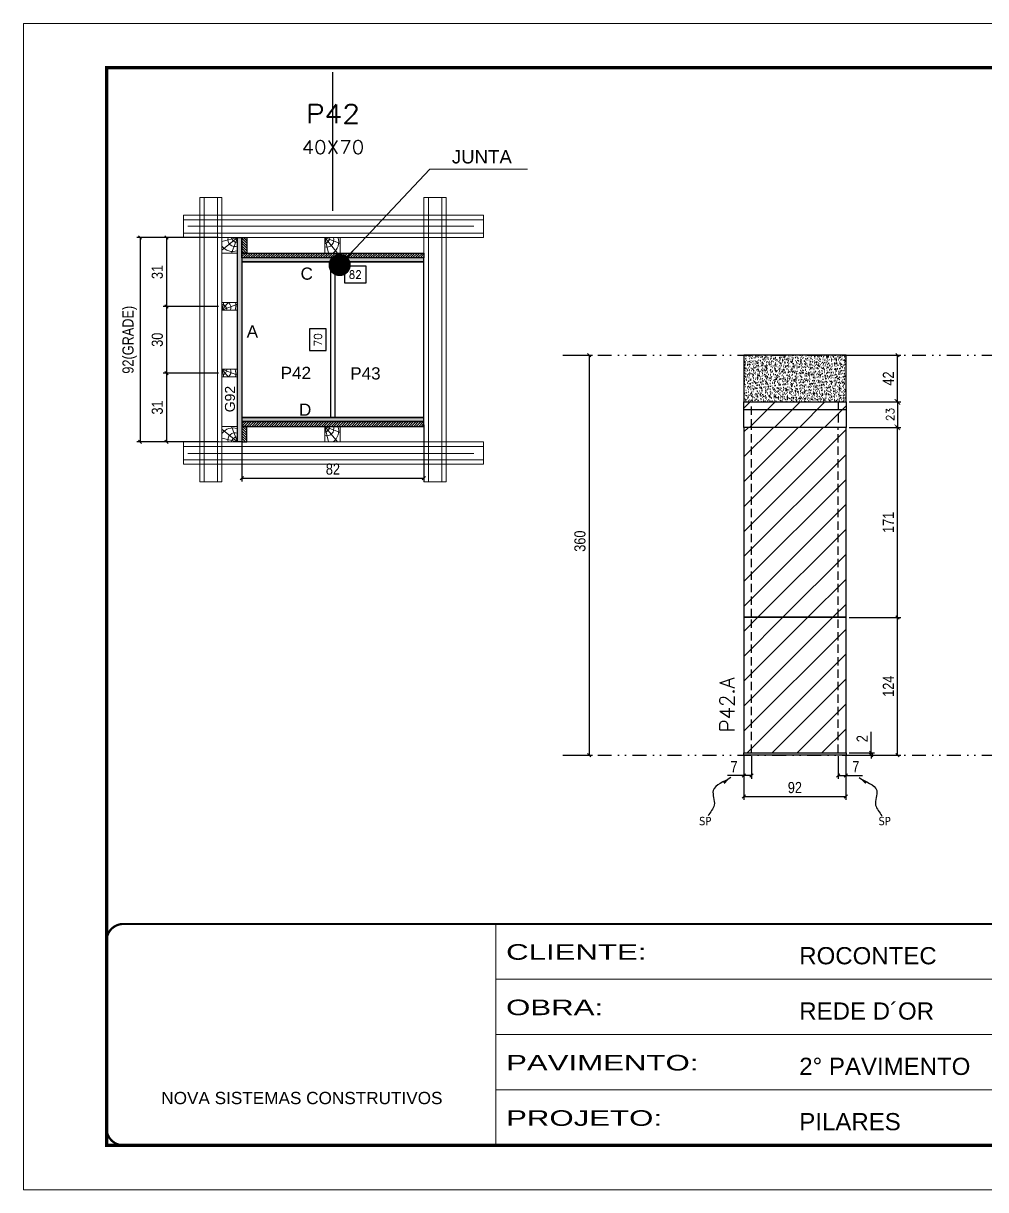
# Model space of a CAD drawing. Extents: x 2949 to 9203, y -16089 to 12527.
# Drawn here: x 4548 to 5414, y -3455 to -2405 of the extents above; entities that cross this region are included whole.
import ezdxf
from ezdxf.enums import TextEntityAlignment as Align

# ---------------------------------------------------------------- set-up
doc = ezdxf.new("R2010")
doc.units = 0
for name, pattern in [('CONTINUO', [0]), ('DASHED', [0.75, 0.5, -0.25]), ('DIVIDE2', [0.625, 0.25, -0.125, 0, -0.125, 0, -0.125]), ('HIDDEN', [0.375, 0.25, -0.125])]:
    doc.linetypes.add(name, pattern=pattern)
for name, color, linetype in [('CHAPA', 1, 'Continuous'), ('COTA', 241, 'Continuous'), ('cotas', 4, 'Continuous'), ('MEIO_PONT', 93, 'Continuous'), ('Nível', 160, 'Continuous'), ('Painéis', 200, 'Continuous'), ('SARR_2.2x7', 40, 'Continuous'), ('SARRAFO', 251, 'Continuous'), ('Sarrafo de Pressão', 42, 'HIDDEN'), ('texto', 7, 'Continuous'), ('Texto de Titulo', 7, 'Continuous'), ('Texto Qtd Sarr', 242, 'Continuous'), ('TEXTO_GERAL', 7, 'Continuous')]:
    doc.layers.add(name, color=color, linetype=linetype)
for name, color, linetype, lineweight in [('Folhas', 255, 'Continuous', 9), ('Hachura', 251, 'Continuous', 9), ('Madeira', 126, 'Continuous', 18), ('Perfil Metálico', 224, 'Continuous', 18), ('SARRAFO DE PRESSAO', 251, 'DASHED', 9), ('Texto Seção', 7, 'Continuous', 15)]:
    doc.layers.add(name, color=color, linetype=linetype, lineweight=lineweight)
doc.styles.add('ARIAL', font='arial.ttf')
doc.styles.add('COTA TECNICA', font='techl___.ttf', dxfattribs={"height": 10})
doc.styles.add('COTA TECNICA 2X', font='techl___.ttf', dxfattribs={"height": 10})
doc.styles.add('COTA TECNICA-50', font='techl___.ttf', dxfattribs={"height": 10})
doc.styles.add('REGUA-120', font='ROMANS.shx', dxfattribs={"height": 15})
doc.styles.add('ROMANS', font='romans.shx')
doc.styles.add('SANSSERIF', font='sas_____.pfb')
doc.styles.get("Standard").update_dxf_attribs({"font": 'arial.ttf'})
doc.styles.add('Tecnologia', font='')
doc.styles.get('Tecnologia').set_extended_font_data('Forgotten Futurist')
doc.dimstyles.new('3x', dxfattribs={"dimtxt": 10, "dimasz": 5, "dimexe": 7, "dimexo": 5, "dimgap": 4, "dimtad": 1, "dimdec": 4, "dimlfac": 0.333333, "dimdsep": 46, "dimtxsty": 'Standard', "dimblk": 'DOT', "dimcen": 0.09, "dimclrd": 1, "dimclre": 1, "dimclrt": 2, "dimadec": 0, "dimazin": 2, "dimtfac": 1, "dimtdec": 4, "dimtmove": 0, "dimatfit": 3, "dimldrblk": 'DOT', "dimfxl": 1, "dimtolj": 1, "dimtzin": 0, "dimlwd": 9, "dimlwe": 9, "dimarcsym": 0})
doc.dimstyles.new('COTA PAINEL-50', dxfattribs={"dimtxt": 10, "dimasz": 3, "dimexe": 3, "dimexo": 3, "dimgap": 3, "dimtad": 1, "dimdec": 1, "dimzin": 12, "dimdsep": 46, "dimtxsty": 'COTA TECNICA-50', "dimblk1": 'OBLIQUE', "dimblk2": 'OBLIQUE', "dimsah": 1, "dimcen": 0.9, "dimclrd": 4, "dimclre": 4, "dimclrt": 240, "dimadec": 1, "dimazin": 3, "dimtfac": 1, "dimtdec": 1, "dimtmove": 0, "dimatfit": 3, "dimfxl": 1, "dimtolj": 1, "dimtzin": 12, "dimarcsym": 0})
doc.dimstyles.new('Cota Paínel', dxfattribs={"dimtxt": 7, "dimasz": 5, "dimexe": 3, "dimexo": 3, "dimgap": 3, "dimtad": 1, "dimdec": 1, "dimzin": 12, "dimdsep": 46, "dimtxsty": 'ROMANS', "dimblk": 'ARCHTICK', "dimcen": 0, "dimclrd": 4, "dimclre": 4, "dimclrt": 1, "dimadec": 1, "dimazin": 3, "dimtfac": 1, "dimtdec": 1, "dimtmove": 0, "dimatfit": 3, "dimldrblk": 'OBLIQUE', "dimfxl": 1, "dimtolj": 1, "dimtzin": 12, "dimarcsym": 0})
doc.dimstyles.new('PAINEL', dxfattribs={"dimtxt": 10, "dimasz": 3, "dimexe": 3, "dimexo": 3, "dimgap": 3, "dimtad": 1, "dimdec": 1, "dimzin": 12, "dimdsep": 46, "dimtxsty": 'COTA TECNICA', "dimblk1": 'OBLIQUE', "dimblk2": 'OBLIQUE', "dimsah": 1, "dimcen": 0.9, "dimclrd": 4, "dimclre": 4, "dimclrt": 240, "dimadec": 1, "dimazin": 3, "dimtfac": 1, "dimtdec": 1, "dimtmove": 0, "dimatfit": 3, "dimfxl": 1, "dimtolj": 1, "dimtzin": 12, "dimarcsym": 0})
doc.dimstyles.new('SECAO PILAR', dxfattribs={"dimtxt": 10, "dimasz": 3, "dimexe": 3, "dimexo": 3, "dimgap": 3, "dimtad": 1, "dimdec": 1, "dimlfac": 0.5, "dimzin": 12, "dimdsep": 46, "dimtxsty": 'COTA TECNICA 2X', "dimblk1": 'OBLIQUE', "dimblk2": 'OBLIQUE', "dimsah": 1, "dimcen": 0.9, "dimclrd": 256, "dimclre": 256, "dimclrt": 256, "dimadec": 1, "dimazin": 3, "dimtfac": 1, "dimtdec": 1, "dimtmove": 0, "dimatfit": 3, "dimfxl": 1, "dimtolj": 1, "dimtzin": 12, "dimarcsym": 0})
doc.dimstyles.new('SECÇÃO 2', dxfattribs={"dimtxt": 7, "dimasz": 6, "dimexe": 0.18, "dimexo": 2, "dimgap": -4, "dimtad": 3, "dimdec": 1, "dimlfac": 0.5, "dimzin": 12, "dimdsep": 46, "dimtxsty": 'ROMANS', "dimblk": 'ARCHTICK', "dimcen": 0.09, "dimse1": 1, "dimse2": 1, "dimsd1": 1, "dimsd2": 1, "dimclrd": 180, "dimclre": 5, "dimclrt": 1, "dimadec": 0, "dimazin": 3, "dimtfac": 1, "dimtdec": 1, "dimtofl": 0, "dimtmove": 0, "dimatfit": 3, "dimldrblk": 'ARCHTICK', "dimfxl": 1, "dimtolj": 1, "dimtzin": 0, "dimarcsym": 0})
doc.dimstyles.get("Standard").update_dxf_attribs({"dimtxt": 0.18, "dimasz": 0.18, "dimexe": 0.18, "dimexo": 0.0625, "dimgap": 0.09, "dimtad": 0, "dimtih": 1, "dimtoh": 1, "dimdec": 4, "dimzin": 0, "dimdsep": 46, "dimtxsty": 'Standard', "dimcen": 0.09, "dimadec": 0, "dimazin": 0, "dimtfac": 1, "dimtdec": 4, "dimtofl": 0, "dimtmove": 0, "dimatfit": 3, "dimfxl": 1, "dimtolj": 1, "dimtzin": 0, "dimarcsym": 0})
pattern_1 = [(45, (-127594.928, -34199.222), (-11.2253202, 11.2253202), [])]
pattern_2 = [(45, (14313.2807, 20128.2445), (-1.12253202, 1.12253202), [])]

# ---------------------------------------------------------------- blocks, each defined once
blk = doc.blocks.new('9999999999')
at = {"color": 30, "linetype": 'CONTINUO'}
for p, q in [((98564.6, 34230.2), (98564.6, 34429.4)), ((98564.6, 34379.6), (99584, 34379.6)), ((98564.6, 34329.8), (99488, 34329.8)), ((98564.6, 34280), (99488, 34280))]:
    blk.add_line(p, q, dxfattribs=at)
at = {"color": 30, "linetype": 'CONTINUO', "const_width": 2}
blk.add_lwpolyline([(99584, 34230.2), (99584, 34414.4, 0.414214), (99569, 34429.4), (98229, 34429.4, 0.414214), (98214, 34414.4), (98214, 34245.2, 0.414214), (98229, 34230.2), (99584, 34230.2)], format="xyb", dxfattribs=at)
at = {"layer": 'Folhas'}
blk.add_lwpolyline([(98139, 34190.2), (99624, 34190.2), (99624, 35240.2), (98139, 35240.2)], close=True, dxfattribs=at)
at = {"layer": 'Folhas', "color": 30, "const_width": 3}
blk.add_lwpolyline([(98214, 34230.2), (99584, 34230.2), (99584, 35200.2), (98214, 35200.2)], close=True, dxfattribs=at)
at = {"color": 7, "linetype": 'Continuous', "ltscale": 5, "style": 'ARIAL'}
for s, height, p in [('ROCONTEC', 15.48, (98837.7, 34393.1)), ('REDE D´OR', 15.48, (98837.7, 34343.3)), ('2° PAVIMENTO', 15.483, (98837.7, 34293.5)), ('NOVA SISTEMAS CONSTRUTIVOS', 11.059, (98263.2, 34267.2)), ('PILARES', 15.48, (98837.7, 34243.7))]:
    blk.add_text(s, height=height, dxfattribs=at).set_placement(p)
at = {"layer": 'Folhas', "color": 7, "style": 'Tecnologia', "width": 1.5}
for s, p in [('CLIENTE:', (98573.7, 34397.2)), ('OBRA:', (98573.7, 34347.3)), ('PAVIMENTO:', (98573.7, 34297.5)), ('PROJETO:', (98573.7, 34247.7))]:
    blk.add_text(s, height=14, dxfattribs=at).set_placement(p)
blk = doc.blocks.new('_Oblique')
at = {"color": 0, "linetype": 'ByBlock', "lineweight": -2}
blk.add_line((-0.5, -0.5), (0.5, 0.5), dxfattribs=at)
blk = doc.blocks.new('*D1886')
at = {"layer": 'cotas', "color": 4, "linetype": 'ByBlock', "lineweight": -2, "transparency": 16777216}
for p, q in [((5036.3, -2703.5), (5060, -2703.5)), ((5057, -2703.5), (5057, -3063.5)), ((5036.3, -3063.5), (5060, -3063.5))]:
    blk.add_line(p, q, dxfattribs=at)
at = {"layer": 'Defpoints', "color": 0, "linetype": 'ByBlock', "transparency": 16777216}
for p in [(5033.3, -2703.5), (5033.3, -3063.5), (5057, -3063.5)]:
    blk.add_point(p, dxfattribs=at)
at = {"layer": 'cotas', "color": 4, "linetype": 'ByBlock', "lineweight": -2, "transparency": 16777216, "xscale": 3, "yscale": 3, "zscale": 3}
for p, rotation in [((5057, -2703.5), 90), ((5057, -3063.5), 270)]:
    blk.add_blockref('_Oblique', p, dxfattribs=dict(at, rotation=rotation))
at = {"layer": 'cotas', "color": 240, "linetype": 'ByBlock', "transparency": 16777216, "insert": (5048.8, -2870.9), "char_height": 10, "attachment_point": 5, "rotation": 90, "style": 'COTA TECNICA'}
blk.add_mtext('\\A1;360', dxfattribs=at)
blk = doc.blocks.new('*D1868')
at = {"layer": 'COTA', "color": 4, "lineweight": -2, "transparency": 16777216}
for p, q in [((5196.3, -3064.5), (5196.3, -3103.9)), ((5288.3, -3064.5), (5288.3, -3103.9)), ((5196.3, -3100.9), (5288.3, -3100.9))]:
    blk.add_line(p, q, dxfattribs=at)
at = {"layer": 'Defpoints', "color": 0, "transparency": 16777216}
for p in [(5196.3, -3061.5), (5288.3, -3061.5), (5288.3, -3100.9)]:
    blk.add_point(p, dxfattribs=at)
at = {"layer": 'COTA', "color": 4, "lineweight": -2, "transparency": 16777216, "xscale": 3, "yscale": 3, "zscale": 3, "rotation": 180}
blk.add_blockref('_Oblique', (5196.3, -3100.9), dxfattribs=at)
at = {"layer": 'COTA', "color": 4, "lineweight": -2, "transparency": 16777216, "xscale": 3, "yscale": 3, "zscale": 3}
blk.add_blockref('_Oblique', (5288.3, -3100.9), dxfattribs=at)
at = {"layer": 'COTA', "color": 240, "transparency": 16777216, "insert": (5242.3, -3092.8), "char_height": 10, "attachment_point": 5, "style": 'COTA TECNICA'}
blk.add_mtext('\\A1;92', dxfattribs=at)
blk = doc.blocks.new('*D1869')
at = {"layer": 'COTA', "color": 4, "lineweight": -2, "transparency": 16777216}
for p, q in [((5291.3, -2703.5), (5337.6, -2703.5)), ((5334.6, -2745.5), (5334.6, -2703.5)), ((5291.3, -2745.5), (5337.6, -2745.5))]:
    blk.add_line(p, q, dxfattribs=at)
at = {"layer": 'Defpoints', "color": 0, "transparency": 16777216}
for p in [(5288.3, -2703.5), (5334.6, -2703.5), (5288.3, -2745.5)]:
    blk.add_point(p, dxfattribs=at)
at = {"layer": 'COTA', "color": 4, "lineweight": -2, "transparency": 16777216, "xscale": 3, "yscale": 3, "zscale": 3}
for p, rotation in [((5334.6, -2703.5), 90), ((5334.6, -2745.5), 270)]:
    blk.add_blockref('_Oblique', p, dxfattribs=dict(at, rotation=rotation))
at = {"layer": 'COTA', "color": 240, "transparency": 16777216, "insert": (5326.5, -2724.5), "char_height": 10, "attachment_point": 5, "rotation": 90, "style": 'COTA TECNICA'}
blk.add_mtext('\\A1;42', dxfattribs=at)
blk = doc.blocks.new('*D1870')
at = {"layer": 'COTA', "color": 4, "lineweight": -2, "transparency": 16777216}
for p, q in [((5203.3, -3064.5), (5203.3, -3085)), ((5196.3, -3066.5), (5196.3, -3085)), ((5196.3, -3082), (5181.6, -3082)), ((5203.3, -3082), (5196.3, -3082))]:
    blk.add_line(p, q, dxfattribs=at)
at = {"layer": 'Defpoints', "color": 0, "transparency": 16777216}
for p in [(5196.3, -3063.5), (5203.3, -3061.5), (5196.3, -3082)]:
    blk.add_point(p, dxfattribs=at)
at = {"layer": 'COTA', "color": 4, "lineweight": -2, "transparency": 16777216, "xscale": 3, "yscale": 3, "zscale": 3, "rotation": 180}
blk.add_blockref('_Oblique', (5196.3, -3082), dxfattribs=at)
at = {"layer": 'COTA', "color": 4, "lineweight": -2, "transparency": 16777216, "xscale": 3, "yscale": 3, "zscale": 3}
blk.add_blockref('_Oblique', (5203.3, -3082), dxfattribs=at)
at = {"layer": 'COTA', "color": 240, "transparency": 16777216, "insert": (5187.5, -3073.9), "char_height": 10, "attachment_point": 5, "style": 'COTA TECNICA-50'}
blk.add_mtext('\\A1;7', dxfattribs=at)
blk = doc.blocks.new('*D1871')
at = {"layer": 'COTA', "color": 4, "lineweight": -2, "transparency": 16777216}
for p, q in [((5281.3, -3064.5), (5281.3, -3085)), ((5288.3, -3066.5), (5288.3, -3085)), ((5281.3, -3082), (5288.3, -3082)), ((5288.3, -3082), (5303.1, -3082))]:
    blk.add_line(p, q, dxfattribs=at)
at = {"layer": 'Defpoints', "color": 0, "transparency": 16777216}
for p in [(5281.3, -3061.5), (5288.3, -3063.5), (5288.3, -3082)]:
    blk.add_point(p, dxfattribs=at)
at = {"layer": 'COTA', "color": 4, "lineweight": -2, "transparency": 16777216, "xscale": 3, "yscale": 3, "zscale": 3, "rotation": 180}
blk.add_blockref('_Oblique', (5281.3, -3082), dxfattribs=at)
at = {"layer": 'COTA', "color": 4, "lineweight": -2, "transparency": 16777216, "xscale": 3, "yscale": 3, "zscale": 3}
blk.add_blockref('_Oblique', (5288.3, -3082), dxfattribs=at)
at = {"layer": 'COTA', "color": 240, "transparency": 16777216, "insert": (5297.2, -3073.9), "char_height": 10, "attachment_point": 5, "style": 'COTA TECNICA-50'}
blk.add_mtext('\\A1;7', dxfattribs=at)
blk = doc.blocks.new('*D1872')
at = {"layer": 'COTA', "color": 4, "lineweight": -2, "transparency": 16777216}
for p, q in [((5291.3, -2939.5), (5337.6, -2939.5)), ((5334.6, -3063.5), (5334.6, -2939.5)), ((5291.3, -3063.5), (5337.6, -3063.5))]:
    blk.add_line(p, q, dxfattribs=at)
at = {"layer": 'Defpoints', "color": 0, "transparency": 16777216}
for p in [(5288.3, -2939.5), (5334.6, -2939.5), (5288.3, -3063.5)]:
    blk.add_point(p, dxfattribs=at)
at = {"layer": 'COTA', "color": 4, "lineweight": -2, "transparency": 16777216, "xscale": 3, "yscale": 3, "zscale": 3}
for p, rotation in [((5334.6, -2939.5), 90), ((5334.6, -3063.5), 270)]:
    blk.add_blockref('_Oblique', p, dxfattribs=dict(at, rotation=rotation))
at = {"layer": 'COTA', "color": 240, "transparency": 16777216, "insert": (5326.5, -3001.5), "char_height": 10, "attachment_point": 5, "rotation": 90, "style": 'COTA TECNICA-50'}
blk.add_mtext('\\A1;124', dxfattribs=at)
blk = doc.blocks.new('*D1873')
at = {"layer": 'COTA', "color": 4, "lineweight": -2, "transparency": 16777216}
for p, q in [((5310.9, -3061.5), (5310.9, -3042.7)), ((5291.3, -3061.5), (5313.9, -3061.5)), ((5291.3, -3063.5), (5313.9, -3063.5)), ((5310.9, -3063.5), (5310.9, -3061.5)), ((5310.9, -3063.5), (5310.9, -3066.5))]:
    blk.add_line(p, q, dxfattribs=at)
at = {"layer": 'Defpoints', "color": 0, "transparency": 16777216}
for p in [(5288.3, -3061.5), (5288.3, -3063.5), (5310.9, -3063.5)]:
    blk.add_point(p, dxfattribs=at)
at = {"layer": 'COTA', "color": 4, "lineweight": -2, "transparency": 16777216, "xscale": 3, "yscale": 3, "zscale": 3}
for p, rotation in [((5310.9, -3061.5), 270), ((5310.9, -3063.5), 90)]:
    blk.add_blockref('_Oblique', p, dxfattribs=dict(at, rotation=rotation))
at = {"layer": 'COTA', "color": 240, "transparency": 16777216, "insert": (5302.9, -3048.7), "char_height": 10, "attachment_point": 5, "rotation": 90, "style": 'COTA TECNICA-50'}
blk.add_mtext('\\A1;2', dxfattribs=at)
blk = doc.blocks.new('*D1874')
at = {"layer": 'COTA', "color": 180, "lineweight": -2, "transparency": 16777216}
for p, q in [((4820.3, -2679.9), (4805.3, -2679.9)), ((4805.3, -2679.9), (4805.3, -2699.2)), ((4820.3, -2699.2), (4820.3, -2679.9)), ((4805.3, -2699.2), (4820.3, -2699.2))]:
    blk.add_line(p, q, dxfattribs=at)
at = {"layer": 'Defpoints', "color": 0, "transparency": 16777216}
for p in [(4744.3, -2619.6), (4744.3, -2759.6), (4824.3, -2759.6)]:
    blk.add_point(p, dxfattribs=at)
at = {"layer": 'COTA', "color": 1, "transparency": 16777216, "insert": (4812.8, -2689.6), "char_height": 7, "attachment_point": 5, "rotation": 90, "style": 'ROMANS'}
blk.add_mtext('\\A1;70', dxfattribs=at)
blk = doc.blocks.new('_ArchTick')
at = {"color": 0, "linetype": 'ByBlock', "const_width": 0.15}
blk.add_lwpolyline([(-0.5, -0.5), (0.5, 0.5)], dxfattribs=at)
blk = doc.blocks.new('*D1875')
at = {"layer": 'COTA', "color": 180, "lineweight": -2, "transparency": 16777216}
for p, q in [((4856.2, -2623.4), (4836.8, -2623.4)), ((4836.8, -2623.4), (4836.8, -2638.4)), ((4856.2, -2638.4), (4856.2, -2623.4)), ((4836.8, -2638.4), (4856.2, -2638.4))]:
    blk.add_line(p, q, dxfattribs=at)
at = {"layer": 'Defpoints', "color": 0, "transparency": 16777216}
for p in [(4744.3, -2619.6), (4908.3, -2619.6), (4908.3, -2642.4)]:
    blk.add_point(p, dxfattribs=at)
at = {"layer": 'COTA', "color": 1, "transparency": 16777216, "insert": (4846.5, -2630.9), "char_height": 7, "attachment_point": 5, "style": 'ROMANS'}
blk.add_mtext('\\A1;82', dxfattribs=at)
blk = doc.blocks.new('titulo1')
at = {"layer": 'Defpoints', "color": 252, "linetype": 'HIDDEN', "ltscale": 2}
blk.add_line((0, 0), (0, 125), dxfattribs=at)
at = {"layer": 'Defpoints', "style": 'ROMANS', "oblique": 15}
blk.add_attdef('FOLHA', text='', height=10, dxfattribs=at).set_placement((0, 15.6), align=Align.MIDDLE_CENTER)
at = {"layer": 'Texto Qtd Sarr', "color": 3, "style": 'ROMANS', "oblique": 15}
for tag, height, p in [('TITULO', 17, (0, 71.4)), ('SEÇÃO', 12, (0, 41.5))]:
    blk.add_attdef(tag, text='', height=height, dxfattribs=at).set_placement(p, align=Align.MIDDLE_CENTER)
blk = doc.blocks.new('*D1876')
at = {"layer": 'COTA', "lineweight": -2, "transparency": 16777216}
for p, q in [((4723.3, -2597.6), (4649.6, -2597.6)), ((4652.6, -2597.6), (4652.6, -2781.6)), ((4723.3, -2781.6), (4649.6, -2781.6))]:
    blk.add_line(p, q, dxfattribs=at)
at = {"layer": 'Defpoints', "color": 0, "transparency": 16777216}
for p in [(4726.3, -2597.6), (4652.6, -2781.6), (4726.3, -2781.6)]:
    blk.add_point(p, dxfattribs=at)
at = {"layer": 'COTA', "lineweight": -2, "transparency": 16777216, "xscale": 3, "yscale": 3, "zscale": 3}
for p, rotation in [((4652.6, -2597.6), 90), ((4652.6, -2781.6), 270)]:
    blk.add_blockref('_Oblique', p, dxfattribs=dict(at, rotation=rotation))
at = {"layer": 'COTA', "transparency": 16777216, "insert": (4643.3, -2689.6), "char_height": 10, "attachment_point": 5, "rotation": 90, "style": 'COTA TECNICA 2X'}
blk.add_mtext('\\A1;92(GRADE)', dxfattribs=at)
blk = doc.blocks.new('*D1877')
at = {"layer": 'COTA', "lineweight": -2, "transparency": 16777216}
for p, q in [((4723.3, -2719.6), (4673.4, -2719.6)), ((4676.4, -2719.6), (4676.4, -2781.6)), ((4723.3, -2781.6), (4673.4, -2781.6))]:
    blk.add_line(p, q, dxfattribs=at)
at = {"layer": 'Defpoints', "color": 0, "transparency": 16777216}
for p in [(4726.3, -2719.6), (4676.4, -2781.6), (4726.3, -2781.6)]:
    blk.add_point(p, dxfattribs=at)
at = {"layer": 'COTA', "lineweight": -2, "transparency": 16777216, "xscale": 3, "yscale": 3, "zscale": 3}
for p, rotation in [((4676.4, -2719.6), 90), ((4676.4, -2781.6), 270)]:
    blk.add_blockref('_Oblique', p, dxfattribs=dict(at, rotation=rotation))
at = {"layer": 'COTA', "transparency": 16777216, "insert": (4668.2, -2750.6), "char_height": 10, "attachment_point": 5, "rotation": 90, "style": 'COTA TECNICA 2X'}
blk.add_mtext('\\A1;31', dxfattribs=at)
blk = doc.blocks.new('PONTALETE')
at = {"layer": 'Madeira'}
for q in [(2.71, 7), (7, 5.76), (7, 1.74)]:
    blk.add_line((0, 0), q, dxfattribs=at)
blk.add_lwpolyline([(0, 0), (7, 0), (7, 7), (0, 7)], close=True, dxfattribs=at)
for centre, radius, start, end in [((2.04, 0.06), 6.23, 37.2818, 109.0913), ((1.09, 0.9), 3.19, 343.603, 109.9847), ((-0.21, -0.78), 3.09, 14.6322, 86.0383)]:
    blk.add_arc(centre, radius, start, end, dxfattribs=at)
blk = doc.blocks.new('MEIO PONTALETE')
at = {"layer": 'Madeira'}
for q in [(2.71, 7), (3.5, 2.88), (3.5, 0.87)]:
    blk.add_line((0, 0), q, dxfattribs=at)
blk.add_lwpolyline([(0, 0), (3.5, 0), (3.5, 7), (0, 7)], close=True, dxfattribs=at)
for centre, radius, start, end in [((2.04, 0.06), 6.23, 76.4499, 109.0913), ((1.09, 0.9), 3.19, 40.9063, 109.9847), ((-0.21, -0.78), 3.09, 14.6322, 86.0383)]:
    blk.add_arc(centre, radius, start, end, dxfattribs=at)
blk = doc.blocks.new('*D1878')
at = {"layer": 'COTA', "lineweight": -2, "transparency": 16777216}
for p, q in [((4723.3, -2597.6), (4673.4, -2597.6)), ((4676.4, -2597.6), (4676.4, -2659.6)), ((4723.3, -2659.6), (4673.4, -2659.6))]:
    blk.add_line(p, q, dxfattribs=at)
at = {"layer": 'Defpoints', "color": 0, "transparency": 16777216}
for p in [(4726.3, -2597.6), (4676.4, -2659.6), (4726.3, -2659.6)]:
    blk.add_point(p, dxfattribs=at)
at = {"layer": 'COTA', "lineweight": -2, "transparency": 16777216, "xscale": 3, "yscale": 3, "zscale": 3}
for p, rotation in [((4676.4, -2597.6), 90), ((4676.4, -2659.6), 270)]:
    blk.add_blockref('_Oblique', p, dxfattribs=dict(at, rotation=rotation))
at = {"layer": 'COTA', "transparency": 16777216, "insert": (4668.2, -2628.6), "char_height": 10, "attachment_point": 5, "rotation": 90, "style": 'COTA TECNICA 2X'}
blk.add_mtext('\\A1;31', dxfattribs=at)
blk = doc.blocks.new('*D1879')
at = {"layer": 'COTA', "lineweight": -2, "transparency": 16777216}
for p, q in [((4723.3, -2659.6), (4673.4, -2659.6)), ((4676.4, -2659.6), (4676.4, -2719.6)), ((4723.3, -2719.6), (4673.4, -2719.6))]:
    blk.add_line(p, q, dxfattribs=at)
at = {"layer": 'Defpoints', "color": 0, "transparency": 16777216}
for p in [(4726.3, -2659.6), (4676.4, -2719.6), (4726.3, -2719.6)]:
    blk.add_point(p, dxfattribs=at)
at = {"layer": 'COTA', "lineweight": -2, "transparency": 16777216, "xscale": 3, "yscale": 3, "zscale": 3}
for p, rotation in [((4676.4, -2659.6), 90), ((4676.4, -2719.6), 270)]:
    blk.add_blockref('_Oblique', p, dxfattribs=dict(at, rotation=rotation))
at = {"layer": 'COTA', "transparency": 16777216, "insert": (4668.2, -2689.6), "char_height": 10, "attachment_point": 5, "rotation": 90, "style": 'COTA TECNICA 2X'}
blk.add_mtext('\\A1;30', dxfattribs=at)
blk = doc.blocks.new('*D1887')
at = {"layer": 'COTA', "lineweight": -2, "transparency": 16777216}
for p, q in [((4744.3, -2766.2), (4744.3, -2817.2)), ((4908.3, -2766.2), (4908.3, -2817.2)), ((4744.3, -2814.2), (4908.3, -2814.2))]:
    blk.add_line(p, q, dxfattribs=at)
at = {"layer": 'Defpoints', "color": 0, "transparency": 16777216}
for p in [(4744.3, -2763.2), (4908.3, -2763.2), (4908.3, -2814.2)]:
    blk.add_point(p, dxfattribs=at)
at = {"layer": 'COTA', "lineweight": -2, "transparency": 16777216, "xscale": 3, "yscale": 3, "zscale": 3, "rotation": 180}
blk.add_blockref('_Oblique', (4744.3, -2814.2), dxfattribs=at)
at = {"layer": 'COTA', "lineweight": -2, "transparency": 16777216, "xscale": 3, "yscale": 3, "zscale": 3}
blk.add_blockref('_Oblique', (4908.3, -2814.2), dxfattribs=at)
at = {"layer": 'COTA', "transparency": 16777216, "insert": (4826.3, -2806.1), "char_height": 10, "attachment_point": 5, "style": 'COTA TECNICA 2X'}
blk.add_mtext('\\A1;82', dxfattribs=at)
blk = doc.blocks.new('_Dot')
at = {"color": 0, "linetype": 'ByBlock', "lineweight": -2}
blk.add_line((-0.5, 0), (-1, 0), dxfattribs=at)
at = {"color": 0, "linetype": 'ByBlock', "const_width": 0.5}
blk.add_lwpolyline([(-0.25, 0, 1), (0.25, 0, 1)], format="xyb", close=True, dxfattribs=at)
blk = doc.blocks.new('*D1892')
at = {"layer": 'COTA', "color": 4, "linetype": 'ByBlock', "lineweight": -2, "transparency": 16777216}
for p, q in [((5291.3, -2768.5), (5337.6, -2768.5)), ((5334.6, -2939.5), (5334.6, -2768.5)), ((5291.3, -2939.5), (5337.6, -2939.5))]:
    blk.add_line(p, q, dxfattribs=at)
at = {"layer": 'Defpoints', "color": 0, "linetype": 'ByBlock', "transparency": 16777216}
for p in [(5288.3, -2768.5), (5334.6, -2768.5), (5288.3, -2939.5)]:
    blk.add_point(p, dxfattribs=at)
at = {"layer": 'COTA', "color": 4, "linetype": 'ByBlock', "lineweight": -2, "transparency": 16777216, "xscale": 3, "yscale": 3, "zscale": 3}
for p, rotation in [((5334.6, -2768.5), 90), ((5334.6, -2939.5), 270)]:
    blk.add_blockref('_Oblique', p, dxfattribs=dict(at, rotation=rotation))
at = {"layer": 'COTA', "color": 240, "linetype": 'ByBlock', "transparency": 16777216, "insert": (5326.5, -2854), "char_height": 10, "attachment_point": 5, "rotation": 90, "style": 'COTA TECNICA'}
blk.add_mtext('\\A1;171', dxfattribs=at)
blk = doc.blocks.new('*D1896')
at = {"layer": 'COTA', "color": 4, "lineweight": -2, "transparency": 16777216}
for p, q in [((5291.3, -2745.5), (5337.6, -2745.5)), ((5334.6, -2745.5), (5334.6, -2768.5)), ((5291.3, -2768.5), (5337.6, -2768.5))]:
    blk.add_line(p, q, dxfattribs=at)
at = {"layer": 'Defpoints', "color": 0, "transparency": 16777216}
for p in [(5288.3, -2745.5), (5288.3, -2768.5), (5334.6, -2768.5)]:
    blk.add_point(p, dxfattribs=at)
at = {"layer": 'COTA', "color": 4, "lineweight": -2, "transparency": 16777216, "xscale": 5, "yscale": 5, "zscale": 5}
for p, rotation in [((5334.6, -2745.5), 90), ((5334.6, -2768.5), 270)]:
    blk.add_blockref('_ArchTick', p, dxfattribs=dict(at, rotation=rotation))
at = {"layer": 'COTA', "color": 1, "transparency": 16777216, "insert": (5328.1, -2757), "char_height": 7, "attachment_point": 5, "rotation": 90, "style": 'ROMANS'}
blk.add_mtext('\\A1;23', dxfattribs=at)

msp = doc.modelspace()

# ---------------------------------------------------------------- hatches: boundary and pattern name
at = {"layer": 'COTA', "linetype": 'ByBlock'}
h = msp.add_hatch(dxfattribs=at)
h.set_pattern_fill('AR-CONC', color=256, scale=0.03)
h.set_pattern_definition([(50, (-519.1347, -27.241), (5.46554, -0.4781726), [0.5715, -6.2865]), (355, (-519.1347, -27.241), (-1.0573026, 5.7317054), [0.4572, -5.0292175]), (100.45144, (-518.679, -27.281), (4.4082374, 5.2535326), [0.4857003, -5.3427073]), (46.1842, (-519.135, -25.717), (8.132371, -1.26127), [0.85725, -9.42975]), (96.63556, (-518.457, -25.822), (7.122124, 7.422784), [0.728551, -8.014068]), (351.18415, (-519.135, -25.717), (7.122124, 7.422784), [0.685799, -7.543792]), (21, (-518.3727, -26.098), (4.5484317, -3.067956), [0.5715, -6.2865]), (326, (-518.3727, -26.098), (1.854061, 5.525639), [0.4572, -5.0292]), (71.451445, (-517.9937, -26.354), (6.4024926, 2.457683), [0.4857003, -5.342698]), (37.5, (-519.1347, -27.2411), (0.0926581, 2.53665117), [0, -4.96824, 0, -5.1054, 0, -5.04825]), (7.5, (-519.1347, -27.2411), (2.0045899, 3.0054172), [0, -2.91084, 0, -4.85394, 0, -1.92405]), (327.5, (-520.834, -27.2411), (4.06771786, -0.1718623), [0, -1.905, 0, -5.9436, 0, -7.8867]), (317.5, (-521.596, -27.241), (4.4438754, 0.7627947), [0, -2.4765, 0, -3.94716, 0, -5.6007])])
h.paths.add_polyline_path([(5288.34, -2703.46), (5196.34, -2703.46), (5196.34, -2745.46), (5288.34, -2745.46)])
at = {"layer": 'Hachura'}
h = msp.add_hatch(color=256, dxfattribs=at)
h.dxf.hatch_style = 1
h.paths.add_polyline_path([(4744.33, -2781.56), (4740.33, -2781.56), (4740.33, -2597.56), (4744.33, -2597.56)])
h = msp.add_hatch(color=256, dxfattribs=at)
h.dxf.hatch_style = 1
h.paths.add_polyline_path([(4744.33, -2781.56), (4740.33, -2781.56), (4740.33, -2597.56), (4744.33, -2597.56)])
h = msp.add_hatch(dxfattribs=at)
h.set_pattern_fill('ANSI31', color=256, scale=0.5, angle=90, style=0)
h.set_pattern_definition([(135, (-18147.0793, 6526.3882), (-1.12253202, -1.12253202), [])])
h.paths.add_polyline_path([(4744.33, -2611.56), (4748.73, -2611.56), (4748.73, -2597.56), (4744.33, -2597.56)])
h = msp.add_hatch(dxfattribs=at)
h.set_pattern_fill('ANSI31', color=256, scale=0.5, style=0)
h.set_pattern_definition(pattern_2)
h.paths.add_polyline_path([(4908.33, -2615.96), (4908.33, -2611.56), (4744.33, -2611.56), (4744.33, -2615.96)])
h = msp.add_hatch(color=256, dxfattribs=at)
h.dxf.hatch_style = 1
h.paths.add_polyline_path([(4744.33, -2615.96), (4744.33, -2619.56), (4908.33, -2619.56), (4908.33, -2615.96)])
h = msp.add_hatch(color=256, dxfattribs=at)
h.dxf.hatch_style = 1
h.paths.add_polyline_path([(4744.33, -2615.96), (4744.33, -2619.56), (4908.33, -2619.56), (4908.33, -2615.96)])
h = msp.add_hatch(dxfattribs=at)
h.set_pattern_fill('ANSI31', color=256, scale=5)
h.paths.add_polyline_path([(5288.34, -2745.46), (5196.34, -2745.46), (5196.34, -2768.46), (5288.34, -2768.46)])
h = msp.add_hatch(color=256, dxfattribs=at)
h.dxf.hatch_style = 1
h.paths.add_polyline_path([(4744.33, -2759.56), (4744.33, -2763.16), (4908.33, -2763.16), (4908.33, -2759.56)])
h = msp.add_hatch(color=256, dxfattribs=at)
h.dxf.hatch_style = 1
h.paths.add_polyline_path([(4744.33, -2759.56), (4744.33, -2763.16), (4908.33, -2763.16), (4908.33, -2759.56)])
h = msp.add_hatch(dxfattribs=at)
h.set_pattern_fill('ANSI31', color=256, scale=0.5, style=0)
h.set_pattern_definition(pattern_2)
h.paths.add_polyline_path([(4908.33, -2763.16), (4908.33, -2767.56), (4744.33, -2767.56), (4744.33, -2763.16)])
h = msp.add_hatch(dxfattribs=at)
h.set_pattern_fill('ANSI31', color=256, scale=0.5, angle=90, style=0)
h.set_pattern_definition([(135, (-18147.0793, 6721.3882), (-1.12253202, -1.12253202), [])])
h.paths.add_polyline_path([(4744.33, -2767.56), (4748.73, -2767.56), (4748.73, -2781.56), (4744.33, -2781.56)])
at = {"layer": 'Hachura', "linetype": 'ByBlock'}
h = msp.add_hatch(dxfattribs=at)
h.set_pattern_fill('ANSI31', color=256, scale=5)
h.set_pattern_definition(pattern_1)
h.paths.add_polyline_path([(5288.34, -2768.46), (5196.34, -2768.46), (5196.34, -2939.46), (5288.34, -2939.46)])
h = msp.add_hatch(dxfattribs=at)
h.set_pattern_fill('ANSI31', color=256, scale=5)
h.set_pattern_definition(pattern_1)
h.paths.add_polyline_path([(5288.34, -2939.46), (5196.34, -2939.46), (5196.34, -3061.46), (5288.34, -3061.46)])

# ---------------------------------------------------------------- linework, layer by layer
at = {"layer": 'CHAPA'}
for p, q in [((4824.33, -2759.56), (4824.33, -2619.56)), ((4828.33, -2759.56), (4828.33, -2619.56))]:
    msp.add_line(p, q, dxfattribs=at)
for points in [[(4744.33, -2781.56), (4740.33, -2781.56), (4740.33, -2597.56), (4744.33, -2597.56)], [(4744.33, -2781.56), (4740.33, -2781.56), (4740.33, -2597.56), (4744.33, -2597.56)], [(4744.33, -2615.96), (4744.33, -2619.56), (4908.33, -2619.56), (4908.33, -2615.96)], [(4744.33, -2615.96), (4744.33, -2619.56), (4908.33, -2619.56), (4908.33, -2615.96)], [(4744.33, -2759.56), (4744.33, -2763.16), (4908.33, -2763.16), (4908.33, -2759.56)], [(4744.33, -2759.56), (4744.33, -2763.16), (4908.33, -2763.16), (4908.33, -2759.56)]]:
    msp.add_lwpolyline(points, close=True, dxfattribs=at)
at = {"layer": 'COTA', "linetype": 'ByBlock'}
msp.add_lwpolyline([(5196.34, -2745.46), (5288.34, -2745.46), (5288.34, -2703.46), (5196.34, -2703.46)], close=True, dxfattribs=at)
at = {"layer": 'Hachura'}
for p, q in [((4695.53, -2587.27), (4953.33, -2587.26)), ((4695.53, -2791.86), (4953.33, -2791.86))]:
    msp.add_line(p, q, dxfattribs=at)
at = {"layer": 'Madeira'}
msp.add_lwpolyline([(4740.33, -2781.56), (4726.33, -2781.56), (4726.33, -2597.56), (4740.33, -2597.56)], close=True, dxfattribs=at)
at = {"layer": 'Nível', "color": 4, "linetype": 'DIVIDE2', "ltscale": 50}
for p, q in [((5033.28, -2703.46), (5992.53, -2703.46)), ((5033.28, -3063.46), (5992.53, -3063.46))]:
    msp.add_line(p, q, dxfattribs=at)
at = {"layer": 'Painéis'}
for p, q in [((5196.34, -2745.46), (5288.34, -2745.46)), ((5196.34, -2768.46), (5196.34, -2745.46)), ((5288.34, -2745.46), (5288.34, -2768.46)), ((5288.34, -2768.46), (5196.34, -2768.46))]:
    msp.add_line(p, q, dxfattribs=at)
for points in [[(4908.33, -2619.56), (4744.33, -2619.56), (4744.33, -2759.56), (4908.33, -2759.56)], [(5196.34, -2939.46), (5288.34, -2939.46), (5288.34, -2768.46), (5196.34, -2768.46)], [(5196.34, -3061.46), (5288.34, -3061.46), (5288.34, -2939.46), (5196.34, -2939.46)], [(5196.34, -3061.46), (5288.34, -3061.46), (5288.34, -3063.46), (5196.34, -3063.46)]]:
    msp.add_lwpolyline(points, close=True, dxfattribs=at)
at = {"layer": 'Perfil Metálico'}
for points in [[(4706.33, -2817.56), (4726.33, -2817.56), (4726.33, -2561.56), (4706.33, -2561.56)], [(4722.33, -2561.56), (4710.33, -2561.56), (4710.33, -2817.56), (4722.33, -2817.56)], [(4928.33, -2817.56), (4908.33, -2817.56), (4908.33, -2561.56), (4928.33, -2561.56)], [(4912.33, -2561.56), (4924.33, -2561.56), (4924.33, -2817.56), (4912.33, -2817.56)], [(4691.71, -2597.56), (4691.71, -2577.56), (4962.05, -2577.56), (4962.05, -2597.56)], [(4962.05, -2581.56), (4962.05, -2593.56), (4691.71, -2593.56), (4691.71, -2581.56)], [(4691.71, -2781.56), (4691.71, -2801.56), (4962.05, -2801.56), (4962.05, -2781.56)], [(4962.05, -2797.56), (4962.05, -2785.56), (4691.71, -2785.56), (4691.71, -2797.56)]]:
    msp.add_lwpolyline(points, close=True, dxfattribs=at)
at = {"layer": 'SARR_2.2x7'}
msp.add_line((5196.34, -2752.46), (5288.34, -2752.46), dxfattribs=at)
at = {"layer": 'SARRAFO'}
for points in [[(4748.73, -2597.56), (4748.73, -2611.56), (4744.33, -2611.56), (4744.33, -2597.56)], [(4744.33, -2611.56), (4908.33, -2611.56), (4908.33, -2615.96), (4744.33, -2615.96)], [(4744.33, -2767.56), (4908.33, -2767.56), (4908.33, -2763.16), (4744.33, -2763.16)], [(4748.73, -2781.56), (4748.73, -2767.56), (4744.33, -2767.56), (4744.33, -2781.56)]]:
    msp.add_lwpolyline(points, close=True, dxfattribs=at)
at = {"layer": 'Sarrafo de Pressão', "ltscale": 30}
for p, q in [((5203.34, -2768.46), (5203.34, -2745.46)), ((5281.34, -2745.46), (5281.34, -2768.46)), ((5203.34, -2939.46), (5203.34, -2768.46)), ((5281.34, -2939.46), (5281.34, -2768.46)), ((5203.34, -3061.46), (5203.34, -2939.46)), ((5281.34, -3061.46), (5281.34, -2939.46))]:
    msp.add_line(p, q, dxfattribs=at)

# ---------------------------------------------------------------- block references
at = {"layer": 'MEIO_PONT'}
for name, p, xscale, yscale, zscale, rotation in [('PONTALETE', (4740.33, -2597.56), 2, 2, 2, 180), ('PONTALETE', (4818.93, -2597.56), 2, 2, 2, 270), ('MEIO PONTALETE', (4726.33, -2663.06), -1.999999997962732, 1.999999997962732, 1.999999997962732, 270), ('MEIO PONTALETE', (4726.33, -2716.06), 1.999999997962732, 1.999999997962732, 1.999999997962732, 270), ('PONTALETE', (4818.93, -2767.56), 2, 2, 2, 270)]:
    msp.add_blockref(name, p, dxfattribs=dict(at, xscale=xscale, yscale=yscale, zscale=zscale, rotation=rotation))
at = {"layer": 'MEIO_PONT', "xscale": -2, "yscale": 2, "zscale": 2}
msp.add_blockref('PONTALETE', (4740.33, -2781.56), dxfattribs=at)
at = {"layer": 'SARRAFO DE PRESSAO', "color": 6, "linetype": 'ByBlock'}
msp.add_blockref('9999999999', (-93591.44, -37644.95), dxfattribs=at)
at = {"layer": 'Texto Seção'}
ref = msp.add_blockref('titulo1', (4826.33, -2573.69), dxfattribs=at)
ref.add_attrib('TITULO', 'P42', dxfattribs={"layer": 'Texto de Titulo', "color": 7, "height": 17, "style": 'ROMANS', "width": 1.1}).set_placement((4826.33, -2486.19), align=Align.MIDDLE_CENTER)
ref.add_attrib('SEÇÃO', '40X70', dxfattribs={"layer": 'Texto de Titulo', "color": 7, "height": 12, "style": 'ROMANS', "width": 1.1}).set_placement((4826.33, -2516.19), align=Align.MIDDLE_CENTER)

# ---------------------------------------------------------------- texts
at = {"color": 0, "linetype": 'Continuous', "ltscale": 5, "style": 'ARIAL'}
msp.add_text('JUNTA', height=12, dxfattribs=at).set_placement((4933.44, -2530.89))
at = {"layer": 'texto', "color": 0, "char_height": 7.5, "attachment_point": 5}
for insert in [(5161.57, -3122.95), (5323.12, -3122.95)]:
    msp.add_mtext('{\\fTahoma|b0|i0|c0|p34;\\C4;SP}', dxfattribs=dict(at, insert=insert))
at = {"layer": 'Texto Seção', "insert": (5187.79, -3042.99), "char_height": 13, "width": 285.3299, "attachment_point": 7, "rotation": 90, "style": 'REGUA-120'}
msp.add_mtext('P42.A', dxfattribs=at)
at = {"layer": 'TEXTO_GERAL', "style": 'ARIAL'}
for s, p in [('C', (4802.74, -2630.06)), ('A', (4753.79, -2682.12)), ('P42', (4792.97, -2719.45)), ('P43', (4855.59, -2719.89)), ('D', (4801.33, -2752.56))]:
    msp.add_text(s, height=11, dxfattribs=at).set_placement(p, align=Align.MIDDLE_CENTER)
at = {"layer": 'TEXTO_GERAL', "color": 0, "linetype": 'Continuous', "style": 'SANSSERIF'}
msp.add_text('G92', height=9, rotation=90, dxfattribs=at).set_placement((4733.6, -2754.9), align=Align.MIDDLE_LEFT)

# ---------------------------------------------------------------- dimensions: what is measured, and where the dimension line sits
at = {"layer": 'COTA'}
dim = msp.add_linear_dim(base=(4652.55, -2781.56), p1=(4726.33, -2597.56), p2=(4726.33, -2781.56), angle=270, text='<>(GRADE)', dimstyle='SECAO PILAR', dxfattribs=at)
dim.commit()
dim.dimension.update_dxf_attribs({"geometry": '*D1876', "text_midpoint": (4643.33, -2689.56)})
for base, p1, p2, angle, dimstyle, picture, middle in [((4676.39, -2659.56), (4726.33, -2597.56), (4726.33, -2659.56), 270, 'SECAO PILAR', '*D1878', (4668.17, -2628.56)), ((4676.39, -2719.56), (4726.33, -2659.56), (4726.33, -2719.56), 270, 'SECAO PILAR', '*D1879', (4668.17, -2689.56)), ((4676.39, -2781.56), (4726.33, -2719.56), (4726.33, -2781.56), 270, 'SECAO PILAR', '*D1877', (4668.17, -2750.56)), ((5334.58, -2768.46), (5288.34, -2745.46), (5288.34, -2768.46), 90, 'Cota Paínel', '*D1896', (5328.08, -2756.96)), ((5334.58, -2939.46), (5288.34, -3063.46), (5288.34, -2939.46), 90, 'COTA PAINEL-50', '*D1872', (5326.51, -3001.46)), ((5196.34, -3081.97), (5203.34, -3061.46), (5196.34, -3063.46), 180, 'COTA PAINEL-50', '*D1870', (5187.48, -3073.9))]:
    dim = msp.add_linear_dim(base=base, p1=p1, p2=p2, angle=angle, dimstyle=dimstyle, dxfattribs=at)
    dim.commit()
    dim.dimension.update_dxf_attribs({"geometry": picture, "text_midpoint": middle})
for base, p1, p2, angle, dimstyle, picture, middle in [((4824.33, -2759.56), (4744.33, -2619.56), (4744.33, -2759.56), 270, 'SECÇÃO 2', '*D1874', (4824.33, -2689.56)), ((5310.87, -3063.46), (5288.34, -3061.46), (5288.34, -3063.46), 90, 'COTA PAINEL-50', '*D1873', (5310.87, -3048.71))]:
    dim = msp.add_linear_dim(base=base, p1=p1, p2=p2, angle=angle, dimstyle=dimstyle, dxfattribs=at)
    dim.commit()
    dim.dimension.update_dxf_attribs({"geometry": picture, "text_midpoint": middle, "dimtype": 160})
dim = msp.add_linear_dim(base=(4908.33, -2642.36), p1=(4744.33, -2619.56), p2=(4908.33, -2619.56), dimstyle='SECÇÃO 2', dxfattribs=at)
dim.commit()
dim.dimension.update_dxf_attribs({"geometry": '*D1875', "text_midpoint": (4846.51, -2642.36), "dimtype": 160})
dim = msp.add_linear_dim(base=(5334.58, -2703.46), p1=(5288.34, -2745.46), p2=(5288.34, -2703.46), angle=90, dimstyle='PAINEL', override={"dimarcsym": 2}, dxfattribs=at)
dim.commit()
dim.dimension.update_dxf_attribs({"geometry": '*D1869', "text_midpoint": (5334.58, -2724.46), "dimtype": 160})
for base, p1, p2, dimstyle, picture, middle in [((4908.33, -2814.2), (4744.33, -2763.16), (4908.33, -2763.16), 'SECAO PILAR', '*D1887', (4826.33, -2806.11)), ((5288.34, -3081.97), (5281.34, -3061.46), (5288.34, -3063.46), 'COTA PAINEL-50', '*D1871', (5297.21, -3073.9))]:
    dim = msp.add_linear_dim(base=base, p1=p1, p2=p2, dimstyle=dimstyle, dxfattribs=at)
    dim.commit()
    dim.dimension.update_dxf_attribs({"geometry": picture, "text_midpoint": middle})
at = {"layer": 'COTA', "linetype": 'ByBlock'}
dim = msp.add_linear_dim(base=(5334.58, -2768.46), p1=(5288.34, -2939.46), p2=(5288.34, -2768.46), angle=90, dimstyle='PAINEL', dxfattribs=at)
dim.commit()
dim.dimension.update_dxf_attribs({"geometry": '*D1892', "text_midpoint": (5326.51, -2853.96)})
at = {"layer": 'COTA'}
dim = msp.add_linear_dim(base=(5288.34, -3100.91), p1=(5196.34, -3061.46), p2=(5288.34, -3061.46), dimstyle='PAINEL', override={"dimarcsym": 2}, dxfattribs=at)
dim.commit()
dim.dimension.update_dxf_attribs({"geometry": '*D1868', "text_midpoint": (5242.34, -3092.82)})
at = {"layer": 'cotas', "linetype": 'ByBlock'}
dim = msp.add_linear_dim(base=(5057, -3063.46), p1=(5033.28, -2703.46), p2=(5033.28, -3063.46), angle=90, dimstyle='PAINEL', dxfattribs=at)
dim.commit()
dim.dimension.update_dxf_attribs({"geometry": '*D1886', "text_midpoint": (5057, -2870.93), "dimtype": 160})

# ---------------------------------------------------------------- leaders
msp.add_leader([(4832.38, -2622.31), (4913.66, -2535.89), (5001.66, -2535.89)], dimstyle='3x', override={"dimasz": 20})
at = {"layer": 'COTA', "path_type": 1}
for points in [[(5184.51, -3083.64), (5168.73, -3095.47), (5169.65, -3108.48), (5164.1, -3118.26)], [(5300.17, -3083.64), (5315.96, -3095.47), (5315.03, -3108.48), (5320.58, -3118.26)]]:
    msp.add_leader(points, dimstyle='Standard', override={"dimasz": 8}, dxfattribs=at)

doc.saveas('drawing.dxf')
